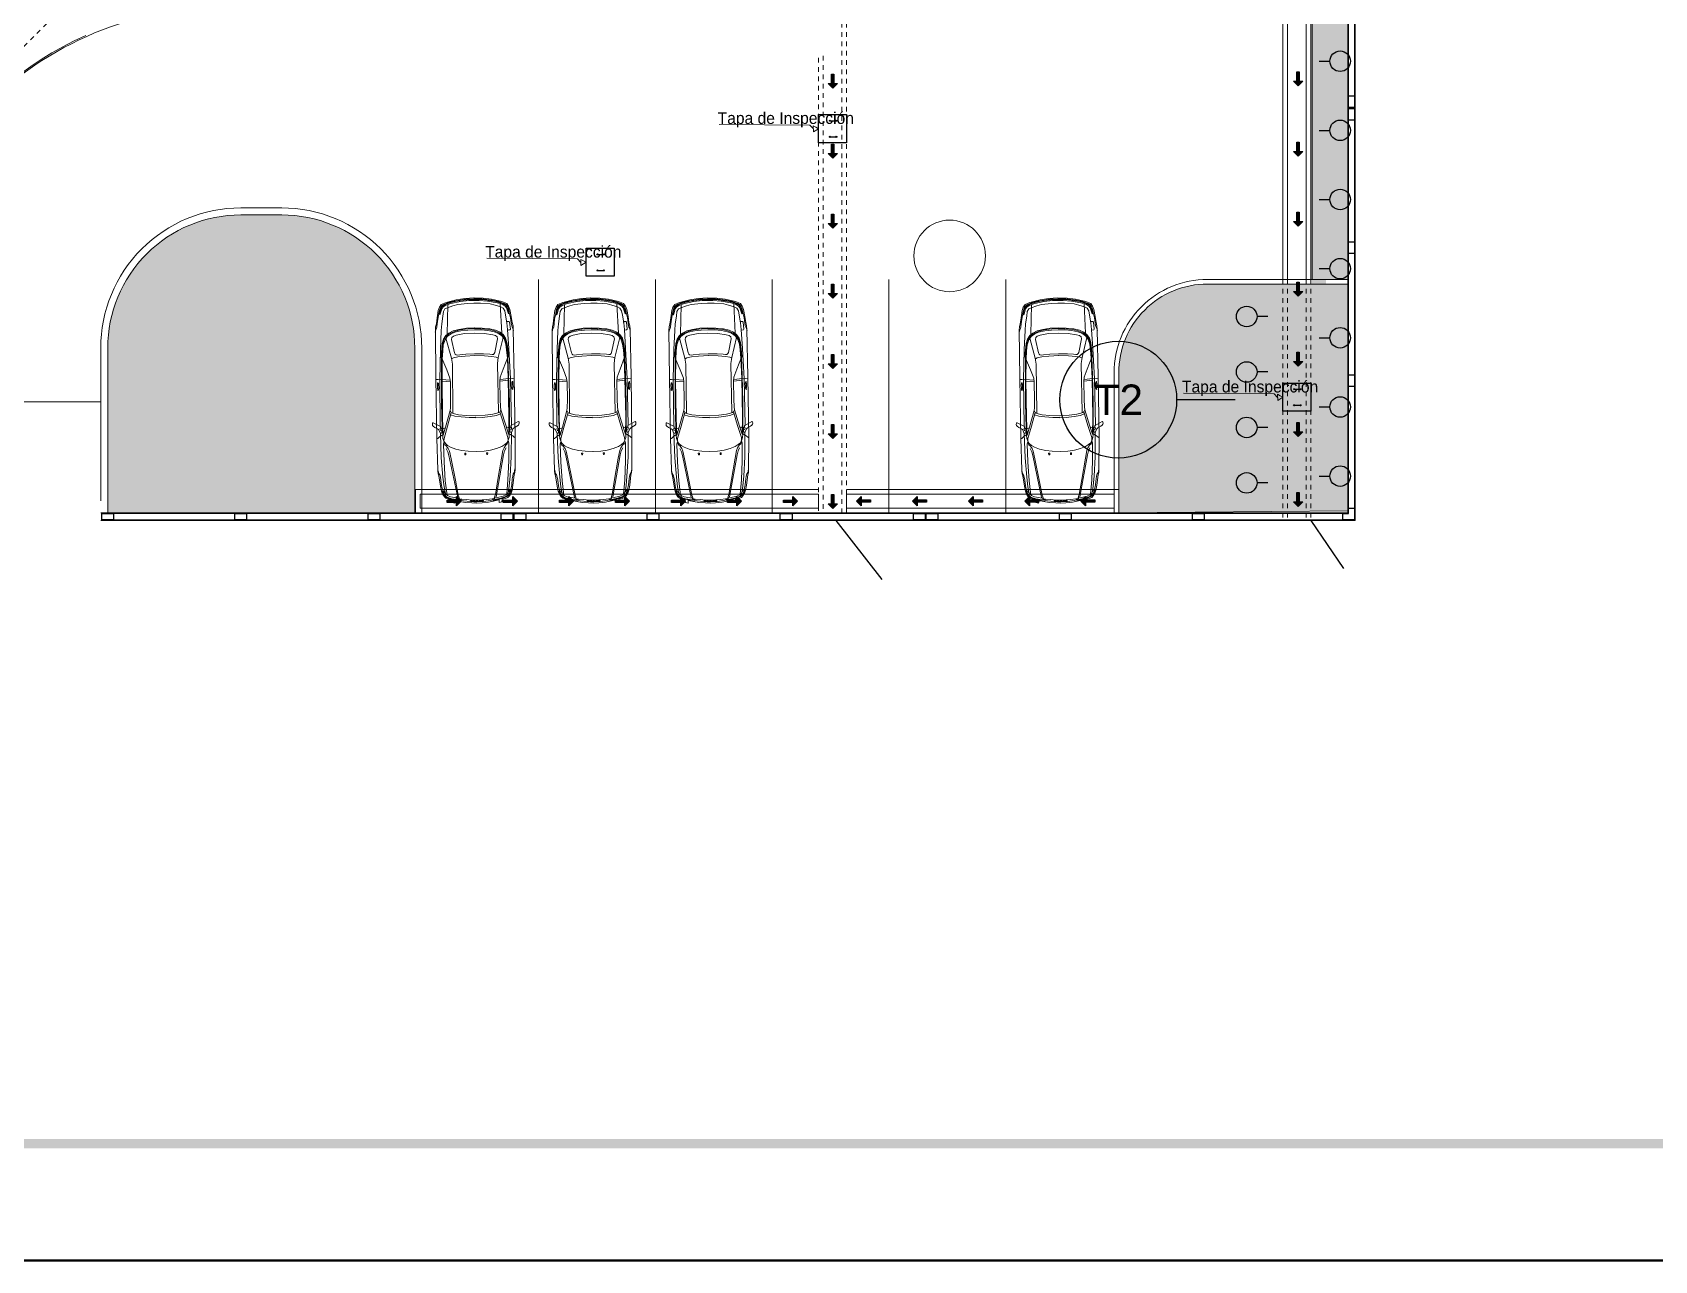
# Model space of a CAD drawing. Header units: metres. Extents: x 349075 to 349285, y 9281902 to 9282050.
# Drawn here: x 349133.6 to 349168.33, y 9281902 to 9281928.29 of the extents above; entities that cross this region are included whole.
import ezdxf
from ezdxf.enums import TextEntityAlignment as Align

# ---------------------------------------------------------------- set-up
doc = ezdxf.new("R2010")
doc.units = ezdxf.units.M
doc.header["$LTSCALE"] = 0.25
doc.linetypes.add('01 nivel$0$HIDDEN2', pattern=[0.1875, 0.125, -0.0625])
for name, color, linetype, lineweight in [('.', 7, 'Continuous', 0), ('0_ CUNETAS', 151, 'Continuous', 5), ('AREA-VERDE', 3, 'CONTINUOUS', 9), ('ARQ-FONDO', 253, 'CONTINUOUS', 9), ('CUNETAS-RED', 5, 'CONTINUOUS', 18), ('LLORAD-SIMB', 1, 'CONTINUOUS', 25), ('LLORAD-TEXTO', 1, 'CONTINUOUS', 25), ('LLORAD-TRAMO', 1, 'CONTINUOUS', 70), ('MARCO', 7, 'CONTINUOUS', 50)]:
    doc.layers.add(name, color=color, linetype=linetype, lineweight=lineweight)
doc.styles.add('AG FB', font='AGENCYR.TTF', dxfattribs={"height": 0.3})
doc.styles.get("Standard").update_dxf_attribs({"font": 'arial.ttf'})

# ---------------------------------------------------------------- blocks, each defined once
blk = doc.blocks.new('AUDI-P')
at = {"layer": 'ARQ-FONDO', "lineweight": 0}
for p, q in [((-2.385, 0.345), (-2.357, 0.358)), ((-0.864, 0.672), (-0.845, 0.624)), ((0.137, 0.504), (0.153, 0.678)), ((1.16, 0.554), (1.788, 0.53)), ((1.848, 0.281), (1.869, 0.281)), ((1.848, -0.343), (1.869, -0.343)), ((-2.385, -0.408), (-2.357, -0.42)), ((-0.864, -0.735), (-0.845, -0.686)), ((0.137, -0.566), (0.153, -0.74)), ((1.16, -0.617), (1.788, -0.593))]:
    blk.add_line(p, q, dxfattribs=at)
for points in [[(-2.465, -0.032), (-2.461, 0.079), (-2.448, 0.218), (-2.406, 0.446), (-2.46, 0.446), (-2.449, 0.502), (-2.391, 0.507), (-2.375, 0.578), (-2.354, 0.632), (-2.323, 0.664), (-2.266, 0.701), (-2.201, 0.725), (-2.095, 0.744), (-1.873, 0.775), (-1.827, 0.79), (-1.762, 0.796), (-1.74, 0.796), (-1.072, 0.808), (0.23, 0.809), (1.244, 0.802), (1.319, 0.798), (1.386, 0.779), (1.514, 0.763), (1.665, 0.737), (1.739, 0.71), (1.793, 0.672), (1.839, 0.566), (1.89, 0.347), (1.915, 0.166), (1.927, -0.033)], [(-2.209, 0.718), (-2.202, 0.713), (-2.212, 0.702), (-2.267, 0.678), (-2.308, 0.647), (-2.338, 0.611), (-2.359, 0.569), (-2.377, 0.506), (-2.391, 0.507), (-2.375, 0.507), (-2.39, 0.447), (-2.406, 0.447), (-2.39, 0.446), (-2.409, 0.354), (-2.417, 0.333), (-2.429, 0.314)], [(-2.386, 0.333), (-2.392, 0.343), (-2.377, 0.453), (-2.364, 0.504), (-2.345, 0.57), (-2.317, 0.623), (-2.281, 0.656), (-2.216, 0.69), (-2.186, 0.698), (-2.202, 0.673), (-2.239, 0.644)], [(-0.963, 0.729), (-1.49, 0.718), (-1.9, 0.689), (-2.106, 0.667), (-2.226, 0.648), (-2.266, 0.633), (-2.296, 0.597), (-2.327, 0.533), (-2.35, 0.411), (-2.358, 0.344)], [(-2.186, 0.696), (-2.085, 0.719), (-1.961, 0.733), (-1.9, 0.743), (-1.85, 0.756), (-1.821, 0.775), (-1.795, 0.785), (-1.746, 0.793)], [(-1.131, 0.657), (-1.071, 0.676), (-1.004, 0.68), (-0.847, 0.688), (-0.32, 0.696), (0.255, 0.688), (0.656, 0.679), (0.924, 0.655), (1.028, 0.627), (1.099, 0.587), (1.162, 0.515), (1.222, 0.375), (1.245, 0.273), (1.265, 0.108), (1.269, -0.034)], [(-0.597, -0.033), (-0.59, 0.173), (-0.571, 0.338), (-0.552, 0.425), (-0.535, 0.466), (-0.521, 0.492), (-0.475, 0.513), (-0.829, 0.616), (-1.004, 0.669), (-1.004, 0.68), (-1.003, 0.695), (-1.021, 0.73), (-1.042, 0.756), (-1.069, 0.787), (-1.082, 0.808)], [(-0.907, 0.721), (-0.875, 0.732), (-0.862, 0.731), (-0.833, 0.724), (-0.822, 0.721), (-0.815, 0.725), (-0.736, 0.879), (-0.738, 0.888), (-0.744, 0.895), (-0.769, 0.897), (-0.793, 0.893), (-0.809, 0.881), (-0.835, 0.846), (-0.867, 0.788), (-0.882, 0.769), (-0.89, 0.763), (-0.954, 0.736), (-0.961, 0.723), (-0.961, 0.712), (-0.958, 0.704), (-0.944, 0.698), (-0.884, 0.696), (-0.859, 0.703), (-0.85, 0.712), (-0.847, 0.725)], [(1.814, -0.031), (1.81, 0.108), (1.79, 0.317), (1.763, 0.42), (1.724, 0.539), (1.699, 0.592), (1.642, 0.626), (1.548, 0.641), (1.381, 0.667), (1.238, 0.68), (0.835, 0.701), (0.184, 0.726), (-0.81, 0.733)], [(-0.048, 0.772), (-0.041, 0.76), (-0.025, 0.752), (0.001, 0.751), (0.097, 0.752), (0.112, 0.756), (0.121, 0.766), (0.121, 0.773), (0.086, 0.773), (0.082, 0.778), (-0.006, 0.778), (-0.011, 0.771), (-0.048, 0.772)], [(0.17, 0.504), (0.188, 0.69), (0.184, 0.714), (0.189, 0.762), (0.194, 0.807)], [(1.905, -0.034), (1.901, 0.139), (1.87, 0.355), (1.839, 0.496), (1.796, 0.614), (1.774, 0.651), (1.74, 0.682), (1.692, 0.703), (1.602, 0.721), (1.484, 0.747), (1.383, 0.76), (1.318, 0.769), (1.285, 0.779), (1.257, 0.794), (1.207, 0.806)], [(1.384, 0.665), (1.408, 0.67), (1.412, 0.691), (1.409, 0.713), (1.392, 0.726), (1.242, 0.739), (1.23, 0.727), (1.225, 0.689), (1.241, 0.683)], [(1.89, -0.031), (1.889, 0.123), (1.872, 0.261), (1.858, 0.343), (1.839, 0.437), (1.799, 0.579), (1.758, 0.648), (1.713, 0.676), (1.657, 0.697), (1.587, 0.713), (1.571, 0.706), (1.571, 0.701), (1.595, 0.694), (1.702, 0.661), (1.745, 0.627), (1.78, 0.57), (1.811, 0.464), (1.852, 0.258), (1.869, 0.08), (1.872, -0.032)], [(-2.403, 0.303), (-2.396, 0.321), (-2.383, 0.334), (-2.291, 0.366), (-1.969, 0.423), (-1.513, 0.509), (-1.348, 0.541), (-1.29, 0.566), (-1.239, 0.604), (-1.209, 0.637), (-1.169, 0.658)], [(-1.292, 0.608), (-1.357, 0.574), (-1.441, 0.552), (-2.342, 0.379)], [(-2.286, 0.608), (-1.982, 0.639), (-1.575, 0.661), (-1.192, 0.668), (-1.161, 0.661), (-1.142, 0.652)], [(-1.362, -0.032), (-1.355, 0.137), (-1.338, 0.275), (-1.306, 0.405), (-1.264, 0.516), (-1.225, 0.581), (-1.184, 0.627), (-1.132, 0.655), (-1.071, 0.651), (-0.813, 0.574), (-0.52, 0.49), (-0.566, 0.504), (-0.596, 0.412), (-0.619, 0.28), (-0.635, 0.11), (-0.638, -0.035)], [(1.244, -0.032), (1.24, 0.111), (1.226, 0.257), (1.195, 0.39), (1.162, 0.471), (1.105, 0.551), (1.039, 0.601), (0.928, 0.638), (0.805, 0.653), (0.624, 0.666), (0.187, 0.677), (-0.63, 0.68), (-1.001, 0.671)], [(-0.529, 0.456), (0.515, 0.45), (0.642, 0.469), (1.072, 0.58)], [(1.286, -0.032), (1.278, 0.139), (1.256, 0.302), (1.227, 0.421), (1.182, 0.517), (1.133, 0.581), (1.051, 0.634), (0.961, 0.66), (0.885, 0.669), (0.752, 0.682), (0.65, 0.689), (0.649, 0.677), (0.394, 0.574), (0.218, 0.509), (0.131, 0.5), (-0.246, 0.5), (-0.422, 0.506), (-0.474, 0.513)], [(0.69, -0.032), (0.684, 0.177), (0.668, 0.333), (0.651, 0.426), (0.631, 0.468)], [(0.727, -0.034), (0.724, 0.156), (0.713, 0.29), (0.707, 0.338), (0.71, 0.369), (0.728, 0.386), (0.754, 0.399), (1.041, 0.463), (1.082, 0.454), (1.113, 0.42), (1.131, 0.359), (1.164, 0.181), (1.174, -0.031)], [(-2.438, -0.031), (-2.436, 0.039), (-2.432, 0.109), (-2.416, 0.256), (-2.402, 0.307), (-2.384, 0.324), (-2.378, 0.316), (-2.378, 0.294), (-2.39, 0.182), (-2.4, 0.081), (-2.403, 0.019), (-2.402, -0.029)], [(-1.395, 0.188), (-1.43, 0.192), (-1.43, 0.21), (-1.394, 0.215), (-1.394, 0.189)], [(-2.465, -0.031), (-2.461, -0.142), (-2.448, -0.28), (-2.406, -0.508), (-2.46, -0.508), (-2.449, -0.564), (-2.391, -0.57), (-2.375, -0.64), (-2.354, -0.694), (-2.323, -0.727), (-2.266, -0.764), (-2.201, -0.787), (-2.095, -0.806), (-1.873, -0.838), (-1.827, -0.852), (-1.762, -0.859), (-1.74, -0.859), (-1.072, -0.87), (0.23, -0.872), (1.244, -0.865), (1.319, -0.86), (1.386, -0.842), (1.514, -0.825), (1.665, -0.8), (1.739, -0.772), (1.793, -0.735), (1.839, -0.628), (1.89, -0.41), (1.915, -0.229), (1.927, -0.029)], [(-2.438, -0.032), (-2.436, -0.101), (-2.432, -0.172), (-2.416, -0.319), (-2.402, -0.369), (-2.384, -0.386), (-2.378, -0.378), (-2.378, -0.357), (-2.39, -0.244), (-2.4, -0.143), (-2.403, -0.082), (-2.402, -0.034)], [(-1.395, -0.25), (-1.43, -0.254), (-1.43, -0.273), (-1.394, -0.277), (-1.394, -0.251)], [(-1.362, -0.03), (-1.355, -0.2), (-1.338, -0.337), (-1.306, -0.468), (-1.264, -0.579), (-1.225, -0.644), (-1.184, -0.689), (-1.132, -0.718), (-1.071, -0.714), (-0.813, -0.637), (-0.52, -0.552), (-0.566, -0.566), (-0.596, -0.475), (-0.619, -0.343), (-0.635, -0.173), (-0.638, -0.028)], [(-1.131, -0.719), (-1.071, -0.738), (-1.004, -0.743), (-0.847, -0.75), (-0.32, -0.759), (0.255, -0.75), (0.656, -0.741), (0.924, -0.717), (1.028, -0.69), (1.099, -0.649), (1.162, -0.578), (1.222, -0.438), (1.245, -0.335), (1.265, -0.171), (1.269, -0.028)], [(-0.597, -0.03), (-0.59, -0.236), (-0.571, -0.4), (-0.552, -0.487), (-0.535, -0.529), (-0.521, -0.554), (-0.475, -0.576), (-0.829, -0.679), (-1.004, -0.731), (-1.004, -0.743), (-1.003, -0.758), (-1.021, -0.792), (-1.042, -0.818), (-1.069, -0.849), (-1.082, -0.871)], [(1.244, -0.03), (1.24, -0.173), (1.226, -0.32), (1.195, -0.453), (1.162, -0.533), (1.105, -0.614), (1.039, -0.663), (0.928, -0.701), (0.805, -0.715), (0.624, -0.728), (0.187, -0.74), (-0.63, -0.742), (-1.001, -0.733)], [(1.814, -0.032), (1.81, -0.171), (1.79, -0.38), (1.763, -0.482), (1.724, -0.602), (1.699, -0.655), (1.642, -0.688), (1.548, -0.703), (1.381, -0.729), (1.238, -0.743), (0.835, -0.764), (0.184, -0.788), (-0.81, -0.795)], [(1.286, -0.03), (1.278, -0.201), (1.256, -0.365), (1.227, -0.484), (1.182, -0.579), (1.133, -0.643), (1.051, -0.696), (0.961, -0.723), (0.885, -0.732), (0.752, -0.745), (0.65, -0.751), (0.649, -0.74), (0.394, -0.637), (0.218, -0.571), (0.131, -0.562), (-0.246, -0.562), (-0.422, -0.568), (-0.474, -0.575)], [(0.69, -0.03), (0.684, -0.239), (0.668, -0.395), (0.651, -0.489), (0.631, -0.53)], [(0.727, -0.029), (0.724, -0.219), (0.713, -0.352), (0.707, -0.401), (0.71, -0.432), (0.728, -0.449), (0.754, -0.462), (1.041, -0.525), (1.082, -0.516), (1.113, -0.482), (1.131, -0.421), (1.164, -0.243), (1.174, -0.031)], [(1.905, -0.029), (1.901, -0.201), (1.87, -0.417), (1.839, -0.558), (1.796, -0.676), (1.774, -0.714), (1.74, -0.744), (1.692, -0.765), (1.602, -0.784), (1.484, -0.809), (1.383, -0.823), (1.318, -0.832), (1.285, -0.841), (1.257, -0.856), (1.207, -0.868)], [(1.89, -0.032), (1.889, -0.186), (1.872, -0.324), (1.858, -0.405), (1.839, -0.499), (1.799, -0.641), (1.758, -0.711), (1.713, -0.738), (1.657, -0.759), (1.587, -0.776), (1.571, -0.768), (1.571, -0.764), (1.595, -0.756), (1.702, -0.723), (1.745, -0.69), (1.78, -0.632), (1.811, -0.526), (1.852, -0.321), (1.869, -0.142), (1.872, -0.03)], [(-2.209, -0.78), (-2.202, -0.775), (-2.212, -0.765), (-2.267, -0.74), (-2.308, -0.71), (-2.338, -0.674), (-2.359, -0.632), (-2.377, -0.569), (-2.391, -0.57), (-2.375, -0.57), (-2.39, -0.509), (-2.406, -0.509), (-2.39, -0.508), (-2.409, -0.416), (-2.417, -0.396), (-2.429, -0.376)], [(-2.403, -0.365), (-2.396, -0.383), (-2.383, -0.397), (-2.291, -0.428), (-1.969, -0.486), (-1.513, -0.572), (-1.348, -0.604), (-1.29, -0.629), (-1.239, -0.666), (-1.209, -0.7), (-1.169, -0.72)], [(-2.386, -0.396), (-2.392, -0.406), (-2.377, -0.515), (-2.364, -0.566), (-2.345, -0.633), (-2.317, -0.685), (-2.281, -0.719), (-2.216, -0.753), (-2.186, -0.761), (-2.202, -0.735), (-2.239, -0.707)], [(-0.963, -0.791), (-1.49, -0.78), (-1.9, -0.751), (-2.106, -0.73), (-2.226, -0.711), (-2.266, -0.695), (-2.296, -0.66), (-2.327, -0.595), (-2.35, -0.473), (-2.358, -0.407)], [(-1.292, -0.671), (-1.357, -0.636), (-1.441, -0.615), (-2.342, -0.442)], [(-2.286, -0.67), (-1.982, -0.702), (-1.575, -0.723), (-1.192, -0.73), (-1.161, -0.723), (-1.142, -0.715)], [(-0.529, -0.518), (0.515, -0.513), (0.642, -0.532), (1.072, -0.643)], [(0.17, -0.566), (0.188, -0.753), (0.184, -0.777), (0.189, -0.825), (0.194, -0.87)], [(-2.186, -0.759), (-2.085, -0.782), (-1.961, -0.795), (-1.9, -0.805), (-1.85, -0.819), (-1.821, -0.838), (-1.795, -0.848), (-1.746, -0.856)], [(-0.907, -0.783), (-0.875, -0.794), (-0.862, -0.794), (-0.833, -0.786), (-0.822, -0.783), (-0.815, -0.788), (-0.736, -0.941), (-0.738, -0.951), (-0.744, -0.957), (-0.769, -0.959), (-0.793, -0.956), (-0.809, -0.943), (-0.835, -0.908), (-0.867, -0.851), (-0.882, -0.832), (-0.89, -0.825), (-0.954, -0.799), (-0.961, -0.785), (-0.961, -0.775), (-0.958, -0.766), (-0.944, -0.76), (-0.884, -0.759), (-0.859, -0.765), (-0.85, -0.775), (-0.847, -0.787)], [(-0.048, -0.834), (-0.041, -0.822), (-0.025, -0.815), (0.001, -0.814), (0.097, -0.814), (0.112, -0.819), (0.121, -0.829), (0.121, -0.836), (0.086, -0.836), (0.082, -0.841), (-0.006, -0.84), (-0.011, -0.834), (-0.048, -0.835)]]:
    blk.add_lwpolyline(points, dxfattribs=at)
for points in [[(-2.419, 0.107, 0.157943), (-2.421, 0.106, 0.089863), (-2.423, 0.104, 0.04893), (-2.425, 0.099, 0.030507), (-2.427, 0.094, 0.021648), (-2.429, 0.087, 0.017064), (-2.43, 0.08, 0.014682), (-2.43, 0.071, 0.013651), (-2.431, 0.063, 0.013651), (-2.43, 0.054, 0.014682), (-2.43, 0.046, 0.017064), (-2.428, 0.038, 0.021648), (-2.427, 0.031, 0.030507), (-2.425, 0.026, 0.04893), (-2.423, 0.022, 0.089863), (-2.421, 0.019, 0.157943), (-2.418, 0.018, 0.157943), (-2.416, 0.019, 0.089863), (-2.414, 0.022, 0.04893), (-2.411, 0.026, 0.030507), (-2.41, 0.031, 0.021648), (-2.408, 0.038, 0.017064), (-2.407, 0.046, 0.014682), (-2.406, 0.054, 0.013651), (-2.406, 0.063, 0.013651), (-2.406, 0.071, 0.014682), (-2.407, 0.08, 0.017064), (-2.408, 0.087, 0.021648), (-2.41, 0.094, 0.030507), (-2.412, 0.1, 0.04893), (-2.414, 0.104, 0.089863), (-2.416, 0.106, 0.157943)], [(-2.419, 0.042, 0.1542), (-2.421, 0.041, 0.089935), (-2.424, 0.039, 0.049765), (-2.426, 0.035, 0.031256), (-2.428, 0.029, 0.022257), (-2.429, 0.022, 0.017575), (-2.43, 0.015, 0.015137), (-2.431, 0.006, 0.014079), (-2.431, -0.002, 0.014079), (-2.431, -0.011, 0.015137), (-2.43, -0.019, 0.017575), (-2.429, -0.027, 0.022257), (-2.427, -0.034, 0.031256), (-2.425, -0.039, 0.049765), (-2.423, -0.043, 0.089935), (-2.421, -0.046, 0.1542), (-2.418, -0.047, 0.1542), (-2.416, -0.046, 0.089935), (-2.413, -0.043, 0.049765), (-2.411, -0.039, 0.031256), (-2.409, -0.034, 0.022257), (-2.408, -0.027, 0.017575), (-2.407, -0.019, 0.015137), (-2.406, -0.011, 0.014079), (-2.406, -0.002, 0.014079), (-2.406, 0.007, 0.015137), (-2.407, 0.015, 0.017575), (-2.408, 0.023, 0.022257), (-2.41, 0.029, 0.031256), (-2.412, 0.035, 0.049765), (-2.414, 0.039, 0.089935), (-2.416, 0.041, 0.1542)], [(-2.419, -0.105, 0.1542), (-2.416, -0.104, 0.089935), (-2.414, -0.101, 0.049765), (-2.412, -0.097, 0.031256), (-2.41, -0.092, 0.022257), (-2.408, -0.085, 0.017575), (-2.407, -0.077, 0.015137), (-2.406, -0.069, 0.014079), (-2.406, -0.06, 0.014079), (-2.406, -0.052, 0.015137), (-2.407, -0.043, 0.017575), (-2.408, -0.036, 0.022257), (-2.409, -0.029, 0.031256), (-2.411, -0.023, 0.049765), (-2.413, -0.019, 0.089935), (-2.416, -0.017, 0.1542), (-2.418, -0.016, 0.1542), (-2.421, -0.017, 0.089935), (-2.423, -0.019, 0.049765), (-2.425, -0.023, 0.031256), (-2.427, -0.029, 0.022257), (-2.429, -0.035, 0.017575), (-2.43, -0.043, 0.015137), (-2.431, -0.051, 0.014079), (-2.431, -0.06, 0.014079), (-2.431, -0.069, 0.015137), (-2.43, -0.077, 0.017575), (-2.429, -0.085, 0.022257), (-2.428, -0.092, 0.031256), (-2.426, -0.097, 0.049765), (-2.424, -0.101, 0.089935), (-2.421, -0.104, 0.1542)], [(-2.419, -0.17, 0.157943), (-2.416, -0.169, 0.089863), (-2.414, -0.166, 0.04893), (-2.412, -0.162, 0.030507), (-2.41, -0.157, 0.021648), (-2.408, -0.15, 0.017064), (-2.407, -0.142, 0.014682), (-2.406, -0.134, 0.013651), (-2.406, -0.125, 0.013651), (-2.406, -0.116, 0.014682), (-2.407, -0.108, 0.017064), (-2.408, -0.1, 0.021648), (-2.41, -0.094, 0.030507), (-2.411, -0.088, 0.04893), (-2.414, -0.084, 0.089863), (-2.416, -0.082, 0.157943), (-2.418, -0.081, 0.157943), (-2.421, -0.082, 0.089863), (-2.423, -0.084, 0.04893), (-2.425, -0.088, 0.030507), (-2.427, -0.094, 0.021648), (-2.428, -0.1, 0.017064), (-2.43, -0.108, 0.014682), (-2.43, -0.116, 0.013651), (-2.431, -0.125, 0.013651), (-2.43, -0.134, 0.014682), (-2.43, -0.142, 0.017064), (-2.429, -0.15, 0.021648), (-2.427, -0.156, 0.030507), (-2.425, -0.162, 0.04893), (-2.423, -0.166, 0.089863), (-2.421, -0.169, 0.157943)]]:
    blk.add_lwpolyline(points, format="xyb", close=True, dxfattribs=at)
blk = doc.blocks.new('*U3835')
at = {"layer": '.', "lineweight": 30}
h = blk.add_hatch(color=1, dxfattribs=at)
h.dxf.hatch_style = 1
h.paths.add_polyline_path([(-0.025, -0.05), (-0.1, -0.05), (0, -0.15), (0.1, -0.05), (0.025, -0.05), (0.025, 0.15), (-0.025, 0.15)])
at = {"layer": '0_ CUNETAS', "color": 1, "lineweight": 30}
blk.add_lwpolyline([(-0.1, -0.05), (-0.025, -0.05), (-0.025, 0.15), (0.025, 0.15), (0.025, -0.05), (0.1, -0.05), (0, -0.15)], close=True, dxfattribs=at)
blk = doc.blocks.new('*U3836')
at = {"layer": '0_ CUNETAS', "color": 0, "linetype": 'ByBlock', "lineweight": -2, "transparency": 16777216}
for p in [(0, 21), (0, 19.5), (0, 18), (0, 16.5), (0, 15), (0, 13.5), (0, 12), (0, 10.5), (0, 9), (0, 7.5), (0, 6), (0, 4.5), (0, 3), (0, 1.5), (0, 0)]:
    blk.add_blockref('*U3835', p, dxfattribs=at)
blk = doc.blocks.new('*U3819')
at = {"layer": '.', "lineweight": 30}
h = blk.add_hatch(color=1, dxfattribs=at)
h.dxf.hatch_style = 1
h.paths.add_polyline_path([(-0.025, -0.05), (-0.1, -0.05), (0, -0.15), (0.1, -0.05), (0.025, -0.05), (0.025, 0.15), (-0.025, 0.15)])
at = {"layer": '0_ CUNETAS', "color": 1, "lineweight": 30}
blk.add_lwpolyline([(-0.1, -0.05), (-0.025, -0.05), (-0.025, 0.15), (0.025, 0.15), (0.025, -0.05), (0.1, -0.05), (0, -0.15)], close=True, dxfattribs=at)
blk = doc.blocks.new('*U3820')
at = {"layer": '0_ CUNETAS', "color": 0, "linetype": 'ByBlock', "lineweight": -2, "transparency": 16777216}
for p in [(0, 36), (0, 34.5), (0, 33), (0, 31.5), (0, 30), (0, 28.5), (0, 27), (0, 25.5), (0, 24), (0, 22.5), (0, 21), (0, 19.5), (0, 18), (0, 16.5), (0, 15), (0, 13.5), (0, 12), (0, 10.5), (0, 9), (0, 7.5), (0, 6), (0, 4.5), (0, 3), (0, 1.5), (0, 0)]:
    blk.add_blockref('*U3819', p, dxfattribs=at)
blk = doc.blocks.new('*U3815')
at = {"layer": '.', "lineweight": 30}
h = blk.add_hatch(color=1, dxfattribs=at)
h.dxf.hatch_style = 1
h.paths.add_polyline_path([(-0.025, -0.05), (-0.1, -0.05), (0, -0.15), (0.1, -0.05), (0.025, -0.05), (0.025, 0.15), (-0.025, 0.15)])
at = {"layer": '0_ CUNETAS', "color": 1, "lineweight": 30}
blk.add_lwpolyline([(-0.1, -0.05), (-0.025, -0.05), (-0.025, 0.15), (0.025, 0.15), (0.025, -0.05), (0.1, -0.05), (0, -0.15)], close=True, dxfattribs=at)
blk = doc.blocks.new('*U3847')
at = {"layer": '0_ CUNETAS', "color": 0, "linetype": 'ByBlock', "lineweight": -2, "transparency": 16777216}
for p in [(0, 4.8), (0, 3.6), (0, 2.4), (0, 1.2), (0, 0)]:
    blk.add_blockref('*U3815', p, dxfattribs=at)
blk = doc.blocks.new('*U3848')
at = {"layer": '.', "lineweight": 30}
h = blk.add_hatch(color=1, dxfattribs=at)
h.dxf.hatch_style = 1
h.paths.add_polyline_path([(-0.025, -0.05), (-0.1, -0.05), (0, -0.15), (0.1, -0.05), (0.025, -0.05), (0.025, 0.15), (-0.025, 0.15)])
at = {"layer": '0_ CUNETAS', "color": 1, "lineweight": 30}
blk.add_lwpolyline([(-0.1, -0.05), (-0.025, -0.05), (-0.025, 0.15), (0.025, 0.15), (0.025, -0.05), (0.1, -0.05), (0, -0.15)], close=True, dxfattribs=at)
blk = doc.blocks.new('*U3855')
at = {"layer": '0_ CUNETAS', "color": 0, "linetype": 'ByBlock', "lineweight": -2, "transparency": 16777216}
for p in [(0, 7.2), (0, 6), (0, 4.8), (0, 3.6), (0, 2.4), (0, 1.2), (0, 0)]:
    blk.add_blockref('*U3848', p, dxfattribs=at)
blk = doc.blocks.new('TAPA INSPECCION')
at = {"layer": 'ARQ-FONDO', "lineweight": 30}
for p, q in [((0.241, -0.13, 206.75), (0.378, -0.13, 206.75)), ((0.241, -0.474, 206.75), (0.378, -0.474, 206.75))]:
    blk.add_line(p, q, dxfattribs=at)
blk.add_lwpolyline([(0, 0), (0.6, 0), (0.6, -0.6), (0, -0.6)], close=True, dxfattribs=at)
for centre in [(0.241, -0.13, 206.75), (0.378, -0.13, 206.75), (0.241, -0.474, 206.75), (0.378, -0.474, 206.75)]:
    blk.add_circle(centre, 0.0116, dxfattribs=at)
blk = doc.blocks.new('red drenaje')
at = {"layer": 'CUNETAS-RED', "linetype": '01 nivel$0$HIDDEN2', "lineweight": 0}
for p, q in [((9.84, 36.948), (9.84, 5)), ((-0.1, 13.093, 1390.384), (-0.1, 0)), ((0, 13.093, 0), (0, 0)), ((-16.98, 10.619), (-21.23, 6.369)), ((-0.6, 9.743, 0), (-0.6, 0)), ((-0.5, 9.785), (-0.5, 0)), ((9.84, 5), (9.84, -0.16)), ((9.94, 5), (9.94, -0.16))]:
    blk.add_line(p, q, dxfattribs=at)
at = {"layer": 'CUNETAS-RED', "lineweight": 0}
for p, q in [((9.94, 37.048), (9.94, 5)), ((-0.6, 0.5), (-9.232, 0.5)), ((-9.232, 0), (-9.232, 0.5)), ((0, 0.5), (5.824, 0.5)), ((0, 0.4), (0, 0.1)), ((5.824, 0), (5.824, 0.5)), ((-0.6, 0), (-9.232, 0)), ((0, 0), (5.824, 0))]:
    blk.add_line(p, q, dxfattribs=at)
at = {"layer": 'CUNETAS-RED'}
for p, q in [((-0.785, 8.298, 0), (-2.728, 8.311, 0)), ((-0.785, 8.298, 0), (-0.713, 8.221, 0)), ((-5.762, 5.438, -759.632), (-7.705, 5.451, -759.632)), ((-5.762, 5.438, -759.632), (-5.69, 5.361, -759.632)), ((9.155, 2.551), (7.212, 2.564)), ((9.155, 2.551), (9.227, 2.474))]:
    blk.add_line(p, q, dxfattribs=at)
at = {"layer": 'CUNETAS-RED', "lineweight": 0}
for points in [[(9.34, 37.048), (9.34, 5)], [(9.44, 36.948), (9.44, 5)], [(9.84, 5), (9.44, 5), (9.44, 36.948), (9.84, 36.948), (9.84, 5)], [(9.34, 5), (9.94, 5)], [(-0.6, 0.1), (-9.132, 0.1), (-9.132, 0.4), (-0.6, 0.4), (-0.6, 0.1)], [(0, 0.1), (5.724, 0.1), (5.724, 0.4), (0, 0.4)]]:
    blk.add_lwpolyline(points, dxfattribs=at)
at = {"layer": 'CUNETAS-RED'}
for points, elevation in [([(-0.714, 8.287), (-0.657, 8.256), (-0.6, 8.225), (-0.712, 8.155)], 0), ([(-5.691, 5.427), (-5.634, 5.396), (-5.577, 5.365), (-5.689, 5.295)], -759.632)]:
    blk.add_lwpolyline(points, close=True, dxfattribs=dict(at, elevation=elevation))
at = {"layer": 'CUNETAS-RED', "linetype": '01 nivel$0$HIDDEN2', "lineweight": 0}
for points in [[(9.34, 5), (9.34, -0.16)], [(9.44, 5), (9.44, -0.16)]]:
    blk.add_lwpolyline(points, dxfattribs=at)
at = {"layer": 'CUNETAS-RED'}
blk.add_lwpolyline([(9.226, 2.54), (9.283, 2.509), (9.34, 2.478), (9.228, 2.408)], close=True, dxfattribs=at)
at = {"layer": 'CUNETAS-RED', "lineweight": 0}
for name, p in [('*U3820', (9.664, 0.289)), ('*U3836', (-0.298, 0.245, 684.918)), ('TAPA INSPECCION', (-0.6, 8.525, 0)), ('TAPA INSPECCION', (-5.577, 5.665, -759.632)), ('TAPA INSPECCION', (9.34, 2.778))]:
    blk.add_blockref(name, p, dxfattribs=at)
for name, p, rotation in [('*U3855', (-1.2, 0.251, 684.918), 90.0000000664697), ('*U3847', (0.361, 0.255, 684.918), 270.0000000664697)]:
    blk.add_blockref(name, p, dxfattribs=dict(at, rotation=rotation))
at = {"layer": 'CUNETAS-RED', "lineweight": 25, "style": 'AG FB'}
for p in [(-2.762, 8.327, 0), (-7.739, 5.466, -759.632), (7.178, 2.579)]:
    blk.add_text('Tapa de Inspección', height=0.25, dxfattribs=at).set_placement(p)

msp = doc.modelspace()

# ---------------------------------------------------------------- hatches: boundary and pattern name
at = {"layer": 'AREA-VERDE', "lineweight": 0, "true_color": 0xc4e4b2, "transparency": 33554610}
h = msp.add_hatch(color=3, dxfattribs=at)
h.dxf.hatch_style = 1
h.paths.add_polyline_path([(349092.703, 9282027.105), (349092.103, 9282027.105), (349092.138, 9281918.001), (349091.104, 9281918.001), (349091.048, 9282031.212), (349161.762, 9282031.212), (349161.762, 9281923.001), (349161, 9281923.001), (349161, 9281955.099), (349160.205, 9281955.101), (349160.204, 9281956.819), (349160.205, 9281957.044), (349160.205, 9281978.669), (349160.205, 9281988.056), (349160.085, 9281988.054), (349160.085, 9282030.769), (349092.685, 9282030.769), (349092.685, 9282027.329), (349092.703, 9282027.329)])
h = msp.add_hatch(color=3, dxfattribs=at)
h.dxf.hatch_style = 1
edge = h.paths.add_edge_path()
edge.add_line((349141.79, 9281918.001), (349135.215, 9281918.001))
edge.add_line((349135.215, 9281918.001), (349135.215, 9281921.531))
edge.add_arc((349138.065, 9281921.531), 2.85, 90, 180, ccw=False)
edge.add_line((349138.065, 9281924.381), (349138.94, 9281924.381))
edge.add_arc((349138.94, 9281921.531), 2.85, 0, 90, ccw=False)
edge.add_line((349141.79, 9281921.531), (349141.79, 9281918.001))
h = msp.add_hatch(color=3, dxfattribs=at)
h.dxf.hatch_style = 1
edge = h.paths.add_edge_path()
edge.add_line((349161.762, 9281918.048), (349156.859, 9281918.001))
edge.add_line((349156.859, 9281918.001), (349156.859, 9281921.001))
edge.add_arc((349158.759, 9281921.001), 1.9, 90, 180, ccw=False)
edge.add_line((349158.759, 9281922.901), (349161.762, 9281922.901))
edge.add_line((349161.762, 9281922.901), (349161.762, 9281918.048))

# ---------------------------------------------------------------- linework, layer by layer
at = {"layer": 'ARQ-FONDO'}
for p, q in [((349161.922, 9281917.841), (349161.922, 9282031.372)), ((349161.762, 9281918.001), (349161.762, 9282031.212)), ((349161.777, 9281917.986), (349161.777, 9282031.227)), ((349161.907, 9281917.856), (349161.907, 9282031.357)), ((349161, 9281923.001), (349161.762, 9281923.001)), ((349135.215, 9281918.001), (349135.215, 9281921.539)), ((349161.762, 9281918.001), (349135.065, 9281918.001)), ((349161.922, 9281917.841), (349135.065, 9281917.841)), ((349135.215, 9281918.001), (349141.79, 9281918.001)), ((349161.777, 9281917.986), (349135.34, 9281917.986)), ((349161.907, 9281917.856), (349135.34, 9281917.856))]:
    msp.add_line(p, q, dxfattribs=at)
at = {"layer": 'ARQ-FONDO', "lineweight": 5}
for p, q in [((349144.44, 9281918.001), (349144.44, 9281923.001)), ((349146.94, 9281918.001), (349146.94, 9281923.001)), ((349149.44, 9281918.001), (349149.44, 9281923.001)), ((349151.94, 9281918.001), (349151.94, 9281923.001)), ((349154.44, 9281918.001), (349154.44, 9281923.001)), ((349135.065, 9281918.258), (349135.065, 9281921.001))]:
    msp.add_line(p, q, dxfattribs=at)
at = {"layer": 'ARQ-FONDO', "lineweight": 30}
for p, q in [((349150.801, 9281917.841), (349151.787, 9281916.575)), ((349160.975, 9281917.841), (349161.669, 9281916.811))]:
    msp.add_line(p, q, dxfattribs=at)
at = {"layer": 'ARQ-FONDO', "elevation": -4.4}
msp.add_lwpolyline([(349092.703, 9282027.105), (349092.103, 9282027.105), (349092.138, 9281918.001), (349091.104, 9281918.001), (349091.048, 9282031.212), (349161.762, 9282031.212), (349161.762, 9281923.001), (349161, 9281923.001), (349161, 9281955.099), (349160.204, 9281955.099), (349160.205, 9281956.819), (349160.205, 9281957.044), (349160.205, 9281978.669), (349160.205, 9281988.056), (349160.085, 9281988.054), (349160.085, 9282030.769), (349092.685, 9282030.769), (349092.685, 9282027.329), (349092.703, 9282027.329), (349092.703, 9282027.105)], dxfattribs=at)
at = {"layer": 'ARQ-FONDO'}
msp.add_lwpolyline([(349130.385, 9281921.364), (349130.385, 9281920.381), (349135.065, 9281920.381), (349135.065, 9281921.531, -0.414214), (349138.065, 9281924.531), (349138.94, 9281924.531, -0.414214), (349141.94, 9281921.531), (349141.94, 9281918.001), (349156.759, 9281918.001), (349156.759, 9281921.001, -0.414214), (349158.759, 9281923.001), (349161, 9281923.001), (349161, 9281955.074), (349146.685, 9281955.074), (349146.685, 9281941.899), (349151.826, 9281941.899, -0.414236), (349154.851, 9281938.874), (349154.85, 9281931.844, -0.414191), (349151.85, 9281928.845), (349151.06, 9281928.845), (349137.785, 9281928.845, 0.417396), (349130.385, 9281921.364)], format="xyb", dxfattribs=at)
at = {"layer": 'ARQ-FONDO', "lineweight": 30, "ltscale": 1.87}
for points in [[(349161.777, 9281926.681), (349161.777, 9281926.931), (349161.907, 9281926.931), (349161.907, 9281926.681)], [(349161.907, 9281926.656), (349161.907, 9281926.406), (349161.777, 9281926.406), (349161.777, 9281926.656)], [(349161.907, 9281923.806), (349161.907, 9281923.556), (349161.777, 9281923.556), (349161.777, 9281923.806)], [(349161.907, 9281920.956), (349161.907, 9281920.706), (349161.777, 9281920.706), (349161.777, 9281920.956)], [(349135.09, 9281917.986), (349135.34, 9281917.986), (349135.34, 9281917.856), (349135.09, 9281917.856)], [(349137.94, 9281917.986), (349138.19, 9281917.986), (349138.19, 9281917.856), (349137.94, 9281917.856)], [(349140.79, 9281917.986), (349141.04, 9281917.986), (349141.04, 9281917.856), (349140.79, 9281917.856)], [(349143.64, 9281917.986), (349143.89, 9281917.986), (349143.89, 9281917.856), (349143.64, 9281917.856)], [(349143.915, 9281917.986), (349144.165, 9281917.986), (349144.165, 9281917.856), (349143.915, 9281917.856)], [(349146.765, 9281917.986), (349147.015, 9281917.986), (349147.015, 9281917.856), (349146.765, 9281917.856)], [(349149.615, 9281917.986), (349149.865, 9281917.986), (349149.865, 9281917.856), (349149.615, 9281917.856)], [(349152.465, 9281917.986), (349152.715, 9281917.986), (349152.715, 9281917.856), (349152.465, 9281917.856)], [(349152.74, 9281917.986), (349152.99, 9281917.986), (349152.99, 9281917.856), (349152.74, 9281917.856)], [(349155.59, 9281917.986), (349155.84, 9281917.986), (349155.84, 9281917.856), (349155.59, 9281917.856)], [(349158.44, 9281917.986), (349158.69, 9281917.986), (349158.69, 9281917.856), (349158.44, 9281917.856)]]:
    msp.add_lwpolyline(points, close=True, dxfattribs=at)
at = {"layer": 'ARQ-FONDO'}
for points in [[(349161.922, 9281926.656), (349161.922, 9281926.681), (349161.762, 9281926.681), (349161.762, 9281926.656)], [(349143.89, 9281917.841), (349143.915, 9281917.841), (349143.915, 9281918.001), (349143.89, 9281918.001)], [(349152.715, 9281917.841), (349152.74, 9281917.841), (349152.74, 9281918.001), (349152.715, 9281918.001)]]:
    msp.add_lwpolyline(points, close=True, dxfattribs=at)
for points in [[(349141.79, 9281918.001), (349135.215, 9281918.001), (349135.215, 9281921.531, -0.414214), (349138.065, 9281924.381), (349138.94, 9281924.381, -0.414214), (349141.79, 9281921.531)], [(349161.762, 9281918.048), (349156.859, 9281918.001), (349156.859, 9281921.001, -0.414214), (349158.759, 9281922.901), (349161.762, 9281922.901)]]:
    msp.add_lwpolyline(points, format="xyb", close=True, dxfattribs=at)
at = {"layer": 'ARQ-FONDO', "lineweight": 30, "ltscale": 1.87}
msp.add_lwpolyline([(349161.777, 9281918.106), (349161.907, 9281918.106), (349161.907, 9281917.856), (349161.657, 9281917.856), (349161.657, 9281917.986), (349161.777, 9281917.986), (349161.777, 9281918.106)], dxfattribs=at)
at = {"layer": 'ARQ-FONDO'}
msp.add_circle((349153.24, 9281923.503), 0.766, dxfattribs=at)
msp.add_arc((349137.785, 9281921.445), 7.425, 114.1527, 180, dxfattribs=at)
at = {"layer": 'LLORAD-SIMB'}
for p, q in [((349161.15, 9281927.67), (349161.38, 9281927.67)), ((349161.15, 9281926.19), (349161.38, 9281926.19)), ((349161.15, 9281924.71), (349161.38, 9281924.71)), ((349161.15, 9281923.23), (349161.38, 9281923.23)), ((349160.05, 9281922.206), (349159.82, 9281922.206)), ((349161.15, 9281921.75), (349161.38, 9281921.75)), ((349160.05, 9281921.019), (349159.82, 9281921.019)), ((349161.15, 9281920.27), (349161.38, 9281920.27)), ((349160.05, 9281919.831), (349159.82, 9281919.831)), ((349160.05, 9281918.644), (349159.82, 9281918.644)), ((349161.15, 9281918.79), (349161.38, 9281918.79))]:
    msp.add_line(p, q, dxfattribs=at)
for centre in [(349161.6, 9281927.67), (349161.6, 9281926.19), (349161.6, 9281924.71), (349161.6, 9281923.23), (349159.6, 9281922.206), (349161.6, 9281921.75), (349159.6, 9281921.019), (349161.6, 9281920.27), (349159.6, 9281919.831), (349159.6, 9281918.644), (349161.6, 9281918.79)]:
    msp.add_circle(centre, 0.22, dxfattribs=at)
at = {"layer": 'LLORAD-TEXTO'}
msp.add_line((349159.35, 9281920.425), (349158.1, 9281920.425), dxfattribs=at)
msp.add_circle((349156.85, 9281920.425), 1.25, dxfattribs=at)
at = {"layer": 'LLORAD-TRAMO', "const_width": 0.3}
for points in [[(349161.15, 9281928.55), (349161.15, 9281928.3), (349161.15, 9281928.05), (349161.15, 9281927.8), (349161.15, 9281927.55), (349161.15, 9281927.3), (349161.15, 9281927.05), (349161.15, 9281926.8), (349161.15, 9281926.55), (349161.15, 9281926.3), (349161.15, 9281926.05), (349161.15, 9281925.8), (349161.15, 9281925.55), (349161.15, 9281925.3), (349161.15, 9281925.05), (349161.15, 9281924.8), (349161.15, 9281924.55), (349161.15, 9281924.3), (349161.15, 9281924.05), (349161.15, 9281923.8), (349161.15, 9281923.55), (349161.15, 9281923.3), (349161.15, 9281923.05), (349161.15, 9281922.8), (349161.15, 9281922.55), (349161.15, 9281922.3), (349161.15, 9281922.05), (349161.15, 9281921.8), (349161.15, 9281921.55), (349161.15, 9281921.3), (349161.15, 9281921.05), (349161.15, 9281920.8), (349161.15, 9281920.55), (349161.15, 9281920.3), (349161.15, 9281920.05), (349161.15, 9281919.8), (349161.15, 9281919.55), (349161.15, 9281919.3), (349161.15, 9281919.05), (349161.15, 9281918.8), (349161.15, 9281918.55), (349161.15, 9281918.3), (349161.15, 9281918.05)], [(349160.05, 9281922.8), (349160.05, 9281922.55), (349160.05, 9281922.3), (349160.05, 9281922.05), (349160.05, 9281921.8), (349160.05, 9281921.55), (349160.05, 9281921.3), (349160.05, 9281921.05), (349160.05, 9281920.8), (349160.05, 9281920.55), (349160.05, 9281920.3), (349160.05, 9281920.05), (349160.05, 9281919.8), (349160.05, 9281919.55), (349160.05, 9281919.3), (349160.05, 9281919.05), (349160.05, 9281918.8), (349160.05, 9281918.55), (349160.05, 9281918.3), (349160.05, 9281918.05)]]:
    msp.add_lwpolyline(points, dxfattribs=at)
at = {"layer": 'MARCO'}
msp.add_lwpolyline([(349075, 9281902), (349285.25, 9281902), (349285.25, 9282050.5), (349075, 9282050.5)], close=True, dxfattribs=at)
at = {"layer": 'MARCO', "const_width": 0.2}
msp.add_lwpolyline([(349081.25, 9281904.5), (349282.75, 9281904.5), (349282.75, 9282048), (349081.25, 9282048)], close=True, dxfattribs=at)

# ---------------------------------------------------------------- block references
at = {"layer": 'ARQ-FONDO', "xscale": -1, "rotation": 270.8530634960382}
for p in [(349143.115, 9281920.679, 1168.571), (349145.615, 9281920.679, 1168.571), (349148.115, 9281920.679, 1168.571), (349155.615, 9281920.679, 1168.571)]:
    msp.add_blockref('AUDI-P', p, dxfattribs=at)
at = {"layer": 'CUNETAS-RED', "lineweight": 30}
msp.add_blockref('red drenaje', (349151.035, 9281918.001), dxfattribs=at)

# ---------------------------------------------------------------- texts
at = {"layer": 'LLORAD-TEXTO'}
msp.add_text('T2', height=0.65, dxfattribs=at).set_placement((349156.85, 9281920.425), align=Align.MIDDLE_CENTER)

doc.saveas('drawing.dxf')
